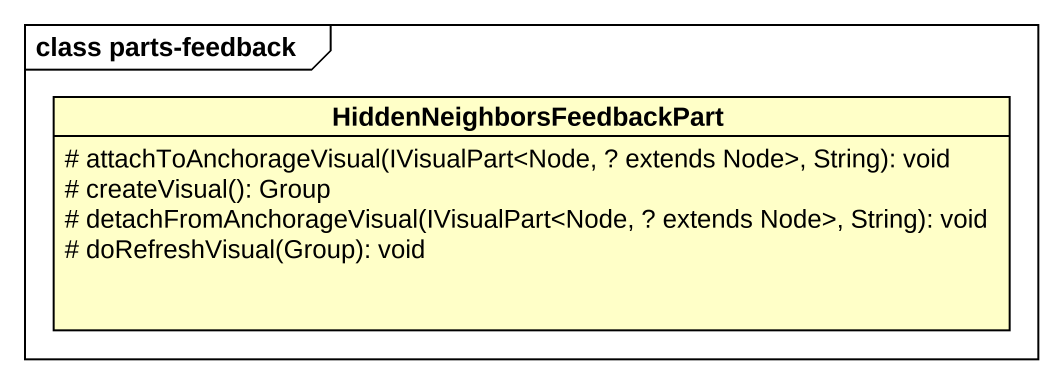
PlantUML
@startuml
mainframe class parts-feedback
hide circle
hide empty members
skinparam classAttributeIconSize 0
class HiddenNeighborsFeedbackPart #FFFFC8 {
  # attachToAnchorageVisual(IVisualPart<Node, ? extends Node>, String): void
  # createVisual(): Group
  # detachFromAnchorageVisual(IVisualPart<Node, ? extends Node>, String): void
  # doRefreshVisual(Group): void
}
@enduml
